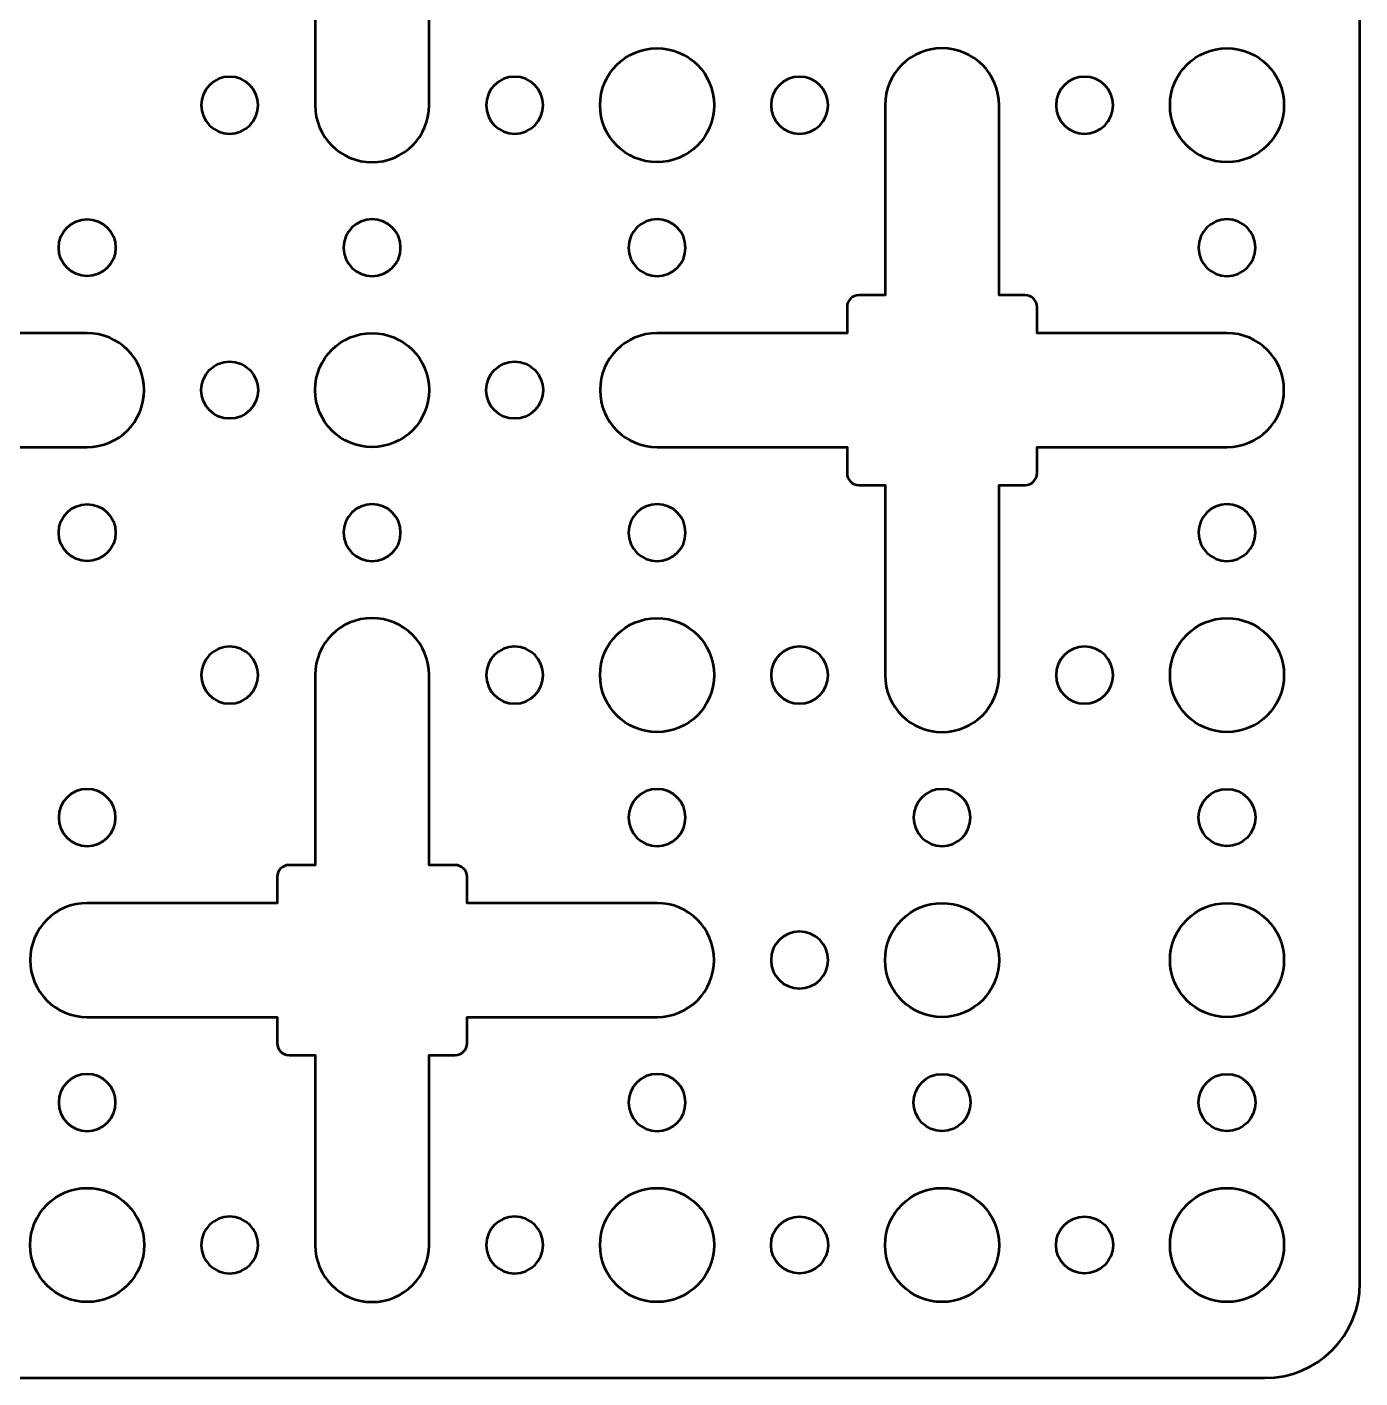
# Model space of a CAD drawing. Header units: centimetres. Extents: x -6.7 to 6.7, y -5.6 to 5.6.
# Drawn here: x -0.32 to 6.7, y -5.58 to 1.54 of the extents above; entities that cross this region are included whole.
import ezdxf

# ---------------------------------------------------------------- set-up
doc = ezdxf.new("R2010")
doc.units = ezdxf.units.CM
doc.header["$MEASUREMENT"] = 0
doc.layers.add('Layer 1', color=7, linetype='Continuous')

msp = doc.modelspace()

# ---------------------------------------------------------------- linework, layer by layer
at = {"layer": 'Layer 1', "lineweight": 53}
for centre, major_axis in [((3.00001, 1.12499), (0, 0.30001)), ((6.00001, 1.12499), (0, 0.30001)), ((0, 0.375), (0, 0.15)), ((1.50001, -0.37501), (0, 0.30001)), ((0.75, -0.375), (0, 0.15)), ((2.25, -0.375), (0, 0.15)), ((0, -1.125), (0, 0.15)), ((3.00001, -1.87501), (0, 0.30001)), ((6.00001, -1.87501), (0, 0.30001)), ((6, -2.625), (0, 0.15)), ((4.50001, -3.37501), (0, 0.30001)), ((6.00001, -3.37501), (0, 0.30001)), ((4.5, -4.125), (0, 0.15)), ((6, -4.125), (0, 0.15)), ((0.00001, -4.87501), (0, 0.30001)), ((3.00001, -4.87501), (0, 0.30001)), ((4.50001, -4.87501), (0, 0.30001)), ((6.00001, -4.87501), (0, 0.30001)), ((3.75, -4.875), (0, 0.15)), ((5.25, -4.875), (0, 0.15))]:
    msp.add_ellipse(centre, major_axis=major_axis, ratio=1, dxfattribs=at)
for points, knots in [([(-6.7, -5.075), (-6.7, -5.075), (-6.7, 5.075), (-6.7, 5.075), (-6.7, 5.075), (-6.7, 5.35114), (-6.47614, 5.575), (-6.2, 5.575), (-6.2, 5.575), (-6.2, 5.575), (6.2, 5.575), (6.2, 5.575), (6.2, 5.575), (6.47614, 5.575), (6.7, 5.35114), (6.7, 5.075), (6.7, 5.075), (6.7, 5.075), (6.7, -5.075), (6.7, -5.075), (6.7, -5.075), (6.7, -5.35114), (6.47614, -5.575), (6.2, -5.575), (6.2, -5.575), (6.2, -5.575), (-6.2, -5.575), (-6.2, -5.575), (-6.2, -5.575), (-6.47614, -5.575), (-6.7, -5.35114), (-6.7, -5.075)], [0, 0, 0, 0, 0.1111111, 0.1111111, 0.1111111, 0.1111111, 0.2222222, 0.2222222, 0.2222222, 0.2222222, 0.3333333, 0.3333333, 0.3333333, 0.3333333, 0.4444444, 0.4444444, 0.4444444, 0.4444444, 0.5555556, 0.5555556, 0.5555556, 0.5555556, 0.6666667, 0.6666667, 0.6666667, 0.6666667, 0.7777778, 0.7777778, 0.7777778, 0.7777778, 1, 1, 1, 1]), ([(1.2, 1.125), (1.2, 1.125), (1.2, 2.12502), (1.2, 2.12502), (1.2, 2.12502), (1.2, 2.12502), (1.0625, 2.12502), (1.0625, 2.12502), (1.0625, 2.12502), (1.02798, 2.12502), (1, 2.15301), (1, 2.18752), (1, 2.18752), (1, 2.18752), (1, 2.325), (1, 2.325), (1, 2.325), (1, 2.325), (0, 2.325), (0, 2.325), (0, 2.325), (-0.16569, 2.325), (-0.3, 2.45931), (-0.3, 2.625), (-0.3, 2.625), (-0.3, 2.79069), (-0.16569, 2.925), (0, 2.925), (0, 2.925), (0, 2.925), (1, 2.925), (1, 2.925), (1, 2.925), (1, 2.925), (1, 3.06248), (1, 3.06248), (1, 3.06248), (1, 3.09699), (1.02798, 3.12498), (1.0625, 3.12498), (1.0625, 3.12498), (1.0625, 3.12498), (1.2, 3.12498), (1.2, 3.12498), (1.2, 3.12498), (1.2, 3.12498), (1.2, 4.125), (1.2, 4.125), (1.2, 4.125), (1.2, 4.29069), (1.33431, 4.425), (1.5, 4.425), (1.5, 4.425), (1.66569, 4.425), (1.8, 4.29069), (1.8, 4.125), (1.8, 4.125), (1.8, 4.125), (1.8, 3.12498), (1.8, 3.12498), (1.8, 3.12498), (1.8, 3.12498), (1.9375, 3.12498), (1.9375, 3.12498), (1.9375, 3.12498), (1.97202, 3.12498), (2, 3.09699), (2, 3.06248), (2, 3.06248), (2, 3.06248), (2, 2.925), (2, 2.925), (2, 2.925), (2, 2.925), (3, 2.925), (3, 2.925), (3, 2.925), (3.16569, 2.925), (3.3, 2.79069), (3.3, 2.625), (3.3, 2.625), (3.3, 2.45931), (3.16569, 2.325), (3, 2.325), (3, 2.325), (3, 2.325), (2, 2.325), (2, 2.325), (2, 2.325), (2, 2.325), (2, 2.18752), (2, 2.18752), (2, 2.18752), (2, 2.15301), (1.97202, 2.12502), (1.9375, 2.12502), (1.9375, 2.12502), (1.9375, 2.12502), (1.8, 2.12502), (1.8, 2.12502), (1.8, 2.12502), (1.8, 2.12502), (1.8, 1.125), (1.8, 1.125), (1.8, 1.125), (1.8, 0.95931), (1.66569, 0.825), (1.5, 0.825), (1.5, 0.825), (1.33431, 0.825), (1.2, 0.95931), (1.2, 1.125)], [0, 0, 0, 0, 0.0344828, 0.0344828, 0.0344828, 0.0344828, 0.0689655, 0.0689655, 0.0689655, 0.0689655, 0.1034483, 0.1034483, 0.1034483, 0.1034483, 0.137931, 0.137931, 0.137931, 0.137931, 0.1724138, 0.1724138, 0.1724138, 0.1724138, 0.2068966, 0.2068966, 0.2068966, 0.2068966, 0.2413793, 0.2413793, 0.2413793, 0.2413793, 0.2758621, 0.2758621, 0.2758621, 0.2758621, 0.3103448, 0.3103448, 0.3103448, 0.3103448, 0.3448276, 0.3448276, 0.3448276, 0.3448276, 0.3793103, 0.3793103, 0.3793103, 0.3793103, 0.4137931, 0.4137931, 0.4137931, 0.4137931, 0.4482759, 0.4482759, 0.4482759, 0.4482759, 0.4827586, 0.4827586, 0.4827586, 0.4827586, 0.5172414, 0.5172414, 0.5172414, 0.5172414, 0.5517241, 0.5517241, 0.5517241, 0.5517241, 0.5862069, 0.5862069, 0.5862069, 0.5862069, 0.6206897, 0.6206897, 0.6206897, 0.6206897, 0.6551724, 0.6551724, 0.6551724, 0.6551724, 0.6896552, 0.6896552, 0.6896552, 0.6896552, 0.7241379, 0.7241379, 0.7241379, 0.7241379, 0.7586207, 0.7586207, 0.7586207, 0.7586207, 0.7931034, 0.7931034, 0.7931034, 0.7931034, 0.8275862, 0.8275862, 0.8275862, 0.8275862, 0.862069, 0.862069, 0.862069, 0.862069, 0.8965517, 0.8965517, 0.8965517, 0.8965517, 0.9310345, 0.9310345, 0.9310345, 0.9310345, 1, 1, 1, 1]), ([(-1.8, -1.875), (-1.8, -1.875), (-1.8, -0.87498), (-1.8, -0.87498), (-1.8, -0.87498), (-1.8, -0.87498), (-1.9375, -0.87498), (-1.9375, -0.87498), (-1.9375, -0.87498), (-1.97202, -0.87498), (-2, -0.84699), (-2, -0.81248), (-2, -0.81248), (-2, -0.81248), (-2, -0.675), (-2, -0.675), (-2, -0.675), (-2, -0.675), (-3, -0.675), (-3, -0.675), (-3, -0.675), (-3.16569, -0.675), (-3.3, -0.54069), (-3.3, -0.375), (-3.3, -0.375), (-3.3, -0.20931), (-3.16569, -0.075), (-3, -0.075), (-3, -0.075), (-3, -0.075), (-2, -0.075), (-2, -0.075), (-2, -0.075), (-2, -0.075), (-2, 0.06248), (-2, 0.06248), (-2, 0.06248), (-2, 0.09699), (-1.97202, 0.12498), (-1.9375, 0.12498), (-1.9375, 0.12498), (-1.9375, 0.12498), (-1.8, 0.12498), (-1.8, 0.12498), (-1.8, 0.12498), (-1.8, 0.12498), (-1.8, 1.125), (-1.8, 1.125), (-1.8, 1.125), (-1.8, 1.29069), (-1.66569, 1.425), (-1.5, 1.425), (-1.5, 1.425), (-1.33431, 1.425), (-1.2, 1.29069), (-1.2, 1.125), (-1.2, 1.125), (-1.2, 1.125), (-1.2, 0.12498), (-1.2, 0.12498), (-1.2, 0.12498), (-1.2, 0.12498), (-1.0625, 0.12498), (-1.0625, 0.12498), (-1.0625, 0.12498), (-1.02798, 0.12498), (-1, 0.09699), (-1, 0.06248), (-1, 0.06248), (-1, 0.06248), (-1, -0.075), (-1, -0.075), (-1, -0.075), (-1, -0.075), (0, -0.075), (0, -0.075), (0, -0.075), (0.16569, -0.075), (0.3, -0.20931), (0.3, -0.375), (0.3, -0.375), (0.3, -0.54069), (0.16569, -0.675), (0, -0.675), (0, -0.675), (0, -0.675), (-1, -0.675), (-1, -0.675), (-1, -0.675), (-1, -0.675), (-1, -0.81248), (-1, -0.81248), (-1, -0.81248), (-1, -0.84699), (-1.02798, -0.87498), (-1.0625, -0.87498), (-1.0625, -0.87498), (-1.0625, -0.87498), (-1.2, -0.87498), (-1.2, -0.87498), (-1.2, -0.87498), (-1.2, -0.87498), (-1.2, -1.875), (-1.2, -1.875), (-1.2, -1.875), (-1.2, -2.04069), (-1.33431, -2.175), (-1.5, -2.175), (-1.5, -2.175), (-1.66569, -2.175), (-1.8, -2.04069), (-1.8, -1.875)], [0, 0, 0, 0, 0.0344828, 0.0344828, 0.0344828, 0.0344828, 0.0689655, 0.0689655, 0.0689655, 0.0689655, 0.1034483, 0.1034483, 0.1034483, 0.1034483, 0.137931, 0.137931, 0.137931, 0.137931, 0.1724138, 0.1724138, 0.1724138, 0.1724138, 0.2068966, 0.2068966, 0.2068966, 0.2068966, 0.2413793, 0.2413793, 0.2413793, 0.2413793, 0.2758621, 0.2758621, 0.2758621, 0.2758621, 0.3103448, 0.3103448, 0.3103448, 0.3103448, 0.3448276, 0.3448276, 0.3448276, 0.3448276, 0.3793103, 0.3793103, 0.3793103, 0.3793103, 0.4137931, 0.4137931, 0.4137931, 0.4137931, 0.4482759, 0.4482759, 0.4482759, 0.4482759, 0.4827586, 0.4827586, 0.4827586, 0.4827586, 0.5172414, 0.5172414, 0.5172414, 0.5172414, 0.5517241, 0.5517241, 0.5517241, 0.5517241, 0.5862069, 0.5862069, 0.5862069, 0.5862069, 0.6206897, 0.6206897, 0.6206897, 0.6206897, 0.6551724, 0.6551724, 0.6551724, 0.6551724, 0.6896552, 0.6896552, 0.6896552, 0.6896552, 0.7241379, 0.7241379, 0.7241379, 0.7241379, 0.7586207, 0.7586207, 0.7586207, 0.7586207, 0.7931034, 0.7931034, 0.7931034, 0.7931034, 0.8275862, 0.8275862, 0.8275862, 0.8275862, 0.862069, 0.862069, 0.862069, 0.862069, 0.8965517, 0.8965517, 0.8965517, 0.8965517, 0.9310345, 0.9310345, 0.9310345, 0.9310345, 1, 1, 1, 1]), ([(4.2, -1.875), (4.2, -1.875), (4.2, -0.87498), (4.2, -0.87498), (4.2, -0.87498), (4.2, -0.87498), (4.0625, -0.87498), (4.0625, -0.87498), (4.0625, -0.87498), (4.02798, -0.87498), (4, -0.84699), (4, -0.81248), (4, -0.81248), (4, -0.81248), (4, -0.675), (4, -0.675), (4, -0.675), (4, -0.675), (3, -0.675), (3, -0.675), (3, -0.675), (2.83431, -0.675), (2.7, -0.54069), (2.7, -0.375), (2.7, -0.375), (2.7, -0.20931), (2.83431, -0.075), (3, -0.075), (3, -0.075), (3, -0.075), (4, -0.075), (4, -0.075), (4, -0.075), (4, -0.075), (4, 0.06248), (4, 0.06248), (4, 0.06248), (4, 0.09699), (4.02798, 0.12498), (4.0625, 0.12498), (4.0625, 0.12498), (4.0625, 0.12498), (4.2, 0.12498), (4.2, 0.12498), (4.2, 0.12498), (4.2, 0.12498), (4.2, 1.125), (4.2, 1.125), (4.2, 1.125), (4.2, 1.29069), (4.33431, 1.425), (4.5, 1.425), (4.5, 1.425), (4.66569, 1.425), (4.8, 1.29069), (4.8, 1.125), (4.8, 1.125), (4.8, 1.125), (4.8, 0.12498), (4.8, 0.12498), (4.8, 0.12498), (4.8, 0.12498), (4.9375, 0.12498), (4.9375, 0.12498), (4.9375, 0.12498), (4.97202, 0.12498), (5, 0.09699), (5, 0.06248), (5, 0.06248), (5, 0.06248), (5, -0.075), (5, -0.075), (5, -0.075), (5, -0.075), (6, -0.075), (6, -0.075), (6, -0.075), (6.16569, -0.075), (6.3, -0.20931), (6.3, -0.375), (6.3, -0.375), (6.3, -0.54069), (6.16569, -0.675), (6, -0.675), (6, -0.675), (6, -0.675), (5, -0.675), (5, -0.675), (5, -0.675), (5, -0.675), (5, -0.81248), (5, -0.81248), (5, -0.81248), (5, -0.84699), (4.97202, -0.87498), (4.9375, -0.87498), (4.9375, -0.87498), (4.9375, -0.87498), (4.8, -0.87498), (4.8, -0.87498), (4.8, -0.87498), (4.8, -0.87498), (4.8, -1.875), (4.8, -1.875), (4.8, -1.875), (4.8, -2.04069), (4.66569, -2.175), (4.5, -2.175), (4.5, -2.175), (4.33431, -2.175), (4.2, -2.04069), (4.2, -1.875)], [0, 0, 0, 0, 0.0344828, 0.0344828, 0.0344828, 0.0344828, 0.0689655, 0.0689655, 0.0689655, 0.0689655, 0.1034483, 0.1034483, 0.1034483, 0.1034483, 0.137931, 0.137931, 0.137931, 0.137931, 0.1724138, 0.1724138, 0.1724138, 0.1724138, 0.2068966, 0.2068966, 0.2068966, 0.2068966, 0.2413793, 0.2413793, 0.2413793, 0.2413793, 0.2758621, 0.2758621, 0.2758621, 0.2758621, 0.3103448, 0.3103448, 0.3103448, 0.3103448, 0.3448276, 0.3448276, 0.3448276, 0.3448276, 0.3793103, 0.3793103, 0.3793103, 0.3793103, 0.4137931, 0.4137931, 0.4137931, 0.4137931, 0.4482759, 0.4482759, 0.4482759, 0.4482759, 0.4827586, 0.4827586, 0.4827586, 0.4827586, 0.5172414, 0.5172414, 0.5172414, 0.5172414, 0.5517241, 0.5517241, 0.5517241, 0.5517241, 0.5862069, 0.5862069, 0.5862069, 0.5862069, 0.6206897, 0.6206897, 0.6206897, 0.6206897, 0.6551724, 0.6551724, 0.6551724, 0.6551724, 0.6896552, 0.6896552, 0.6896552, 0.6896552, 0.7241379, 0.7241379, 0.7241379, 0.7241379, 0.7586207, 0.7586207, 0.7586207, 0.7586207, 0.7931034, 0.7931034, 0.7931034, 0.7931034, 0.8275862, 0.8275862, 0.8275862, 0.8275862, 0.862069, 0.862069, 0.862069, 0.862069, 0.8965517, 0.8965517, 0.8965517, 0.8965517, 0.9310345, 0.9310345, 0.9310345, 0.9310345, 1, 1, 1, 1]), ([(0.75, 1.275), (0.83284, 1.275), (0.9, 1.20784), (0.9, 1.125), (0.9, 1.125), (0.9, 1.04216), (0.83284, 0.975), (0.75, 0.975), (0.75, 0.975), (0.66716, 0.975), (0.6, 1.04216), (0.6, 1.125), (0.6, 1.125), (0.6, 1.20784), (0.66716, 1.275), (0.75, 1.275)], [0, 0, 0, 0, 0.2, 0.2, 0.2, 0.2, 0.4, 0.4, 0.4, 0.4, 0.6, 0.6, 0.6, 0.6, 1, 1, 1, 1]), ([(2.25, 1.275), (2.33284, 1.275), (2.4, 1.20784), (2.4, 1.125), (2.4, 1.125), (2.4, 1.04216), (2.33284, 0.975), (2.25, 0.975), (2.25, 0.975), (2.16716, 0.975), (2.1, 1.04216), (2.1, 1.125), (2.1, 1.125), (2.1, 1.20784), (2.16716, 1.275), (2.25, 1.275)], [0, 0, 0, 0, 0.2, 0.2, 0.2, 0.2, 0.4, 0.4, 0.4, 0.4, 0.6, 0.6, 0.6, 0.6, 1, 1, 1, 1]), ([(3.75, 1.275), (3.83284, 1.275), (3.9, 1.20784), (3.9, 1.125), (3.9, 1.125), (3.9, 1.04216), (3.83284, 0.975), (3.75, 0.975), (3.75, 0.975), (3.66716, 0.975), (3.6, 1.04216), (3.6, 1.125), (3.6, 1.125), (3.6, 1.20784), (3.66716, 1.275), (3.75, 1.275)], [0, 0, 0, 0, 0.2, 0.2, 0.2, 0.2, 0.4, 0.4, 0.4, 0.4, 0.6, 0.6, 0.6, 0.6, 1, 1, 1, 1]), ([(5.25, 1.275), (5.33284, 1.275), (5.4, 1.20784), (5.4, 1.125), (5.4, 1.125), (5.4, 1.04216), (5.33284, 0.975), (5.25, 0.975), (5.25, 0.975), (5.16716, 0.975), (5.1, 1.04216), (5.1, 1.125), (5.1, 1.125), (5.1, 1.20784), (5.16716, 1.275), (5.25, 1.275)], [0, 0, 0, 0, 0.2, 0.2, 0.2, 0.2, 0.4, 0.4, 0.4, 0.4, 0.6, 0.6, 0.6, 0.6, 1, 1, 1, 1]), ([(1.5, 0.525), (1.58284, 0.525), (1.65, 0.45784), (1.65, 0.375), (1.65, 0.375), (1.65, 0.29216), (1.58284, 0.225), (1.5, 0.225), (1.5, 0.225), (1.41716, 0.225), (1.35, 0.29216), (1.35, 0.375), (1.35, 0.375), (1.35, 0.45784), (1.41716, 0.525), (1.5, 0.525)], [0, 0, 0, 0, 0.2, 0.2, 0.2, 0.2, 0.4, 0.4, 0.4, 0.4, 0.6, 0.6, 0.6, 0.6, 1, 1, 1, 1]), ([(3, 0.525), (3.08284, 0.525), (3.15, 0.45784), (3.15, 0.375), (3.15, 0.375), (3.15, 0.29216), (3.08284, 0.225), (3, 0.225), (3, 0.225), (2.91716, 0.225), (2.85, 0.29216), (2.85, 0.375), (2.85, 0.375), (2.85, 0.45784), (2.91716, 0.525), (3, 0.525)], [0, 0, 0, 0, 0.2, 0.2, 0.2, 0.2, 0.4, 0.4, 0.4, 0.4, 0.6, 0.6, 0.6, 0.6, 1, 1, 1, 1]), ([(6, 0.525), (6.08284, 0.525), (6.15, 0.45784), (6.15, 0.375), (6.15, 0.375), (6.15, 0.29216), (6.08284, 0.225), (6, 0.225), (6, 0.225), (5.91716, 0.225), (5.85, 0.29216), (5.85, 0.375), (5.85, 0.375), (5.85, 0.45784), (5.91716, 0.525), (6, 0.525)], [0, 0, 0, 0, 0.2, 0.2, 0.2, 0.2, 0.4, 0.4, 0.4, 0.4, 0.6, 0.6, 0.6, 0.6, 1, 1, 1, 1]), ([(1.5, -0.975), (1.58284, -0.975), (1.65, -1.04216), (1.65, -1.125), (1.65, -1.125), (1.65, -1.20784), (1.58284, -1.275), (1.5, -1.275), (1.5, -1.275), (1.41716, -1.275), (1.35, -1.20784), (1.35, -1.125), (1.35, -1.125), (1.35, -1.04216), (1.41716, -0.975), (1.5, -0.975)], [0, 0, 0, 0, 0.2, 0.2, 0.2, 0.2, 0.4, 0.4, 0.4, 0.4, 0.6, 0.6, 0.6, 0.6, 1, 1, 1, 1]), ([(3, -0.975), (3.08284, -0.975), (3.15, -1.04216), (3.15, -1.125), (3.15, -1.125), (3.15, -1.20784), (3.08284, -1.275), (3, -1.275), (3, -1.275), (2.91716, -1.275), (2.85, -1.20784), (2.85, -1.125), (2.85, -1.125), (2.85, -1.04216), (2.91716, -0.975), (3, -0.975)], [0, 0, 0, 0, 0.2, 0.2, 0.2, 0.2, 0.4, 0.4, 0.4, 0.4, 0.6, 0.6, 0.6, 0.6, 1, 1, 1, 1]), ([(6, -0.975), (6.08284, -0.975), (6.15, -1.04216), (6.15, -1.125), (6.15, -1.125), (6.15, -1.20784), (6.08284, -1.275), (6, -1.275), (6, -1.275), (5.91716, -1.275), (5.85, -1.20784), (5.85, -1.125), (5.85, -1.125), (5.85, -1.04216), (5.91716, -0.975), (6, -0.975)], [0, 0, 0, 0, 0.2, 0.2, 0.2, 0.2, 0.4, 0.4, 0.4, 0.4, 0.6, 0.6, 0.6, 0.6, 1, 1, 1, 1]), ([(1.2, -4.875), (1.2, -4.875), (1.2, -3.87498), (1.2, -3.87498), (1.2, -3.87498), (1.2, -3.87498), (1.0625, -3.87498), (1.0625, -3.87498), (1.0625, -3.87498), (1.02798, -3.87498), (1, -3.84699), (1, -3.81248), (1, -3.81248), (1, -3.81248), (1, -3.675), (1, -3.675), (1, -3.675), (1, -3.675), (0, -3.675), (0, -3.675), (0, -3.675), (-0.16569, -3.675), (-0.3, -3.54069), (-0.3, -3.375), (-0.3, -3.375), (-0.3, -3.20931), (-0.16569, -3.075), (0, -3.075), (0, -3.075), (0, -3.075), (1, -3.075), (1, -3.075), (1, -3.075), (1, -3.075), (1, -2.93752), (1, -2.93752), (1, -2.93752), (1, -2.90301), (1.02798, -2.87502), (1.0625, -2.87502), (1.0625, -2.87502), (1.0625, -2.87502), (1.2, -2.87502), (1.2, -2.87502), (1.2, -2.87502), (1.2, -2.87502), (1.2, -1.875), (1.2, -1.875), (1.2, -1.875), (1.2, -1.70931), (1.33431, -1.575), (1.5, -1.575), (1.5, -1.575), (1.66569, -1.575), (1.8, -1.70931), (1.8, -1.875), (1.8, -1.875), (1.8, -1.875), (1.8, -2.87502), (1.8, -2.87502), (1.8, -2.87502), (1.8, -2.87502), (1.9375, -2.87502), (1.9375, -2.87502), (1.9375, -2.87502), (1.97202, -2.87502), (2, -2.90301), (2, -2.93752), (2, -2.93752), (2, -2.93752), (2, -3.075), (2, -3.075), (2, -3.075), (2, -3.075), (3, -3.075), (3, -3.075), (3, -3.075), (3.16569, -3.075), (3.3, -3.20931), (3.3, -3.375), (3.3, -3.375), (3.3, -3.54069), (3.16569, -3.675), (3, -3.675), (3, -3.675), (3, -3.675), (2, -3.675), (2, -3.675), (2, -3.675), (2, -3.675), (2, -3.81248), (2, -3.81248), (2, -3.81248), (2, -3.84699), (1.97202, -3.87498), (1.9375, -3.87498), (1.9375, -3.87498), (1.9375, -3.87498), (1.8, -3.87498), (1.8, -3.87498), (1.8, -3.87498), (1.8, -3.87498), (1.8, -4.875), (1.8, -4.875), (1.8, -4.875), (1.8, -5.04069), (1.66569, -5.175), (1.5, -5.175), (1.5, -5.175), (1.33431, -5.175), (1.2, -5.04069), (1.2, -4.875)], [0, 0, 0, 0, 0.0344828, 0.0344828, 0.0344828, 0.0344828, 0.0689655, 0.0689655, 0.0689655, 0.0689655, 0.1034483, 0.1034483, 0.1034483, 0.1034483, 0.137931, 0.137931, 0.137931, 0.137931, 0.1724138, 0.1724138, 0.1724138, 0.1724138, 0.2068966, 0.2068966, 0.2068966, 0.2068966, 0.2413793, 0.2413793, 0.2413793, 0.2413793, 0.2758621, 0.2758621, 0.2758621, 0.2758621, 0.3103448, 0.3103448, 0.3103448, 0.3103448, 0.3448276, 0.3448276, 0.3448276, 0.3448276, 0.3793103, 0.3793103, 0.3793103, 0.3793103, 0.4137931, 0.4137931, 0.4137931, 0.4137931, 0.4482759, 0.4482759, 0.4482759, 0.4482759, 0.4827586, 0.4827586, 0.4827586, 0.4827586, 0.5172414, 0.5172414, 0.5172414, 0.5172414, 0.5517241, 0.5517241, 0.5517241, 0.5517241, 0.5862069, 0.5862069, 0.5862069, 0.5862069, 0.6206897, 0.6206897, 0.6206897, 0.6206897, 0.6551724, 0.6551724, 0.6551724, 0.6551724, 0.6896552, 0.6896552, 0.6896552, 0.6896552, 0.7241379, 0.7241379, 0.7241379, 0.7241379, 0.7586207, 0.7586207, 0.7586207, 0.7586207, 0.7931034, 0.7931034, 0.7931034, 0.7931034, 0.8275862, 0.8275862, 0.8275862, 0.8275862, 0.862069, 0.862069, 0.862069, 0.862069, 0.8965517, 0.8965517, 0.8965517, 0.8965517, 0.9310345, 0.9310345, 0.9310345, 0.9310345, 1, 1, 1, 1]), ([(0.75, -1.725), (0.83284, -1.725), (0.9, -1.79216), (0.9, -1.875), (0.9, -1.875), (0.9, -1.95784), (0.83284, -2.025), (0.75, -2.025), (0.75, -2.025), (0.66716, -2.025), (0.6, -1.95784), (0.6, -1.875), (0.6, -1.875), (0.6, -1.79216), (0.66716, -1.725), (0.75, -1.725)], [0, 0, 0, 0, 0.2, 0.2, 0.2, 0.2, 0.4, 0.4, 0.4, 0.4, 0.6, 0.6, 0.6, 0.6, 1, 1, 1, 1]), ([(2.25, -1.725), (2.33284, -1.725), (2.4, -1.79216), (2.4, -1.875), (2.4, -1.875), (2.4, -1.95784), (2.33284, -2.025), (2.25, -2.025), (2.25, -2.025), (2.16716, -2.025), (2.1, -1.95784), (2.1, -1.875), (2.1, -1.875), (2.1, -1.79216), (2.16716, -1.725), (2.25, -1.725)], [0, 0, 0, 0, 0.2, 0.2, 0.2, 0.2, 0.4, 0.4, 0.4, 0.4, 0.6, 0.6, 0.6, 0.6, 1, 1, 1, 1]), ([(3.75, -1.725), (3.83284, -1.725), (3.9, -1.79216), (3.9, -1.875), (3.9, -1.875), (3.9, -1.95784), (3.83284, -2.025), (3.75, -2.025), (3.75, -2.025), (3.66716, -2.025), (3.6, -1.95784), (3.6, -1.875), (3.6, -1.875), (3.6, -1.79216), (3.66716, -1.725), (3.75, -1.725)], [0, 0, 0, 0, 0.2, 0.2, 0.2, 0.2, 0.4, 0.4, 0.4, 0.4, 0.6, 0.6, 0.6, 0.6, 1, 1, 1, 1]), ([(5.25, -1.725), (5.33284, -1.725), (5.4, -1.79216), (5.4, -1.875), (5.4, -1.875), (5.4, -1.95784), (5.33284, -2.025), (5.25, -2.025), (5.25, -2.025), (5.16716, -2.025), (5.1, -1.95784), (5.1, -1.875), (5.1, -1.875), (5.1, -1.79216), (5.16716, -1.725), (5.25, -1.725)], [0, 0, 0, 0, 0.2, 0.2, 0.2, 0.2, 0.4, 0.4, 0.4, 0.4, 0.6, 0.6, 0.6, 0.6, 1, 1, 1, 1]), ([(0, -2.475), (0.08284, -2.475), (0.15, -2.54216), (0.15, -2.625), (0.15, -2.625), (0.15, -2.70784), (0.08284, -2.775), (0, -2.775), (0, -2.775), (-0.08284, -2.775), (-0.15, -2.70784), (-0.15, -2.625), (-0.15, -2.625), (-0.15, -2.54216), (-0.08284, -2.475), (0, -2.475)], [0, 0, 0, 0, 0.2, 0.2, 0.2, 0.2, 0.4, 0.4, 0.4, 0.4, 0.6, 0.6, 0.6, 0.6, 1, 1, 1, 1]), ([(3, -2.475), (3.08284, -2.475), (3.15, -2.54216), (3.15, -2.625), (3.15, -2.625), (3.15, -2.70784), (3.08284, -2.775), (3, -2.775), (3, -2.775), (2.91716, -2.775), (2.85, -2.70784), (2.85, -2.625), (2.85, -2.625), (2.85, -2.54216), (2.91716, -2.475), (3, -2.475)], [0, 0, 0, 0, 0.2, 0.2, 0.2, 0.2, 0.4, 0.4, 0.4, 0.4, 0.6, 0.6, 0.6, 0.6, 1, 1, 1, 1]), ([(4.5, -2.475), (4.58284, -2.475), (4.65, -2.54216), (4.65, -2.625), (4.65, -2.625), (4.65, -2.70784), (4.58284, -2.775), (4.5, -2.775), (4.5, -2.775), (4.41716, -2.775), (4.35, -2.70784), (4.35, -2.625), (4.35, -2.625), (4.35, -2.54216), (4.41716, -2.475), (4.5, -2.475)], [0, 0, 0, 0, 0.2, 0.2, 0.2, 0.2, 0.4, 0.4, 0.4, 0.4, 0.6, 0.6, 0.6, 0.6, 1, 1, 1, 1]), ([(3.75, -3.225), (3.83284, -3.225), (3.9, -3.29216), (3.9, -3.375), (3.9, -3.375), (3.9, -3.45784), (3.83284, -3.525), (3.75, -3.525), (3.75, -3.525), (3.66716, -3.525), (3.6, -3.45784), (3.6, -3.375), (3.6, -3.375), (3.6, -3.29216), (3.66716, -3.225), (3.75, -3.225)], [0, 0, 0, 0, 0.2, 0.2, 0.2, 0.2, 0.4, 0.4, 0.4, 0.4, 0.6, 0.6, 0.6, 0.6, 1, 1, 1, 1]), ([(0, -3.975), (0.08284, -3.975), (0.15, -4.04216), (0.15, -4.125), (0.15, -4.125), (0.15, -4.20784), (0.08284, -4.275), (0, -4.275), (0, -4.275), (-0.08284, -4.275), (-0.15, -4.20784), (-0.15, -4.125), (-0.15, -4.125), (-0.15, -4.04216), (-0.08284, -3.975), (0, -3.975)], [0, 0, 0, 0, 0.2, 0.2, 0.2, 0.2, 0.4, 0.4, 0.4, 0.4, 0.6, 0.6, 0.6, 0.6, 1, 1, 1, 1]), ([(3, -3.975), (3.08284, -3.975), (3.15, -4.04216), (3.15, -4.125), (3.15, -4.125), (3.15, -4.20784), (3.08284, -4.275), (3, -4.275), (3, -4.275), (2.91716, -4.275), (2.85, -4.20784), (2.85, -4.125), (2.85, -4.125), (2.85, -4.04216), (2.91716, -3.975), (3, -3.975)], [0, 0, 0, 0, 0.2, 0.2, 0.2, 0.2, 0.4, 0.4, 0.4, 0.4, 0.6, 0.6, 0.6, 0.6, 1, 1, 1, 1]), ([(0.75, -4.725), (0.83284, -4.725), (0.9, -4.79216), (0.9, -4.875), (0.9, -4.875), (0.9, -4.95784), (0.83284, -5.025), (0.75, -5.025), (0.75, -5.025), (0.66716, -5.025), (0.6, -4.95784), (0.6, -4.875), (0.6, -4.875), (0.6, -4.79216), (0.66716, -4.725), (0.75, -4.725)], [0, 0, 0, 0, 0.2, 0.2, 0.2, 0.2, 0.4, 0.4, 0.4, 0.4, 0.6, 0.6, 0.6, 0.6, 1, 1, 1, 1]), ([(2.25, -4.725), (2.33284, -4.725), (2.4, -4.79216), (2.4, -4.875), (2.4, -4.875), (2.4, -4.95784), (2.33284, -5.025), (2.25, -5.025), (2.25, -5.025), (2.16716, -5.025), (2.1, -4.95784), (2.1, -4.875), (2.1, -4.875), (2.1, -4.79216), (2.16716, -4.725), (2.25, -4.725)], [0, 0, 0, 0, 0.2, 0.2, 0.2, 0.2, 0.4, 0.4, 0.4, 0.4, 0.6, 0.6, 0.6, 0.6, 1, 1, 1, 1])]:
    msp.add_open_spline(points, degree=3, knots=knots, dxfattribs=at)

doc.saveas('drawing.dxf')
